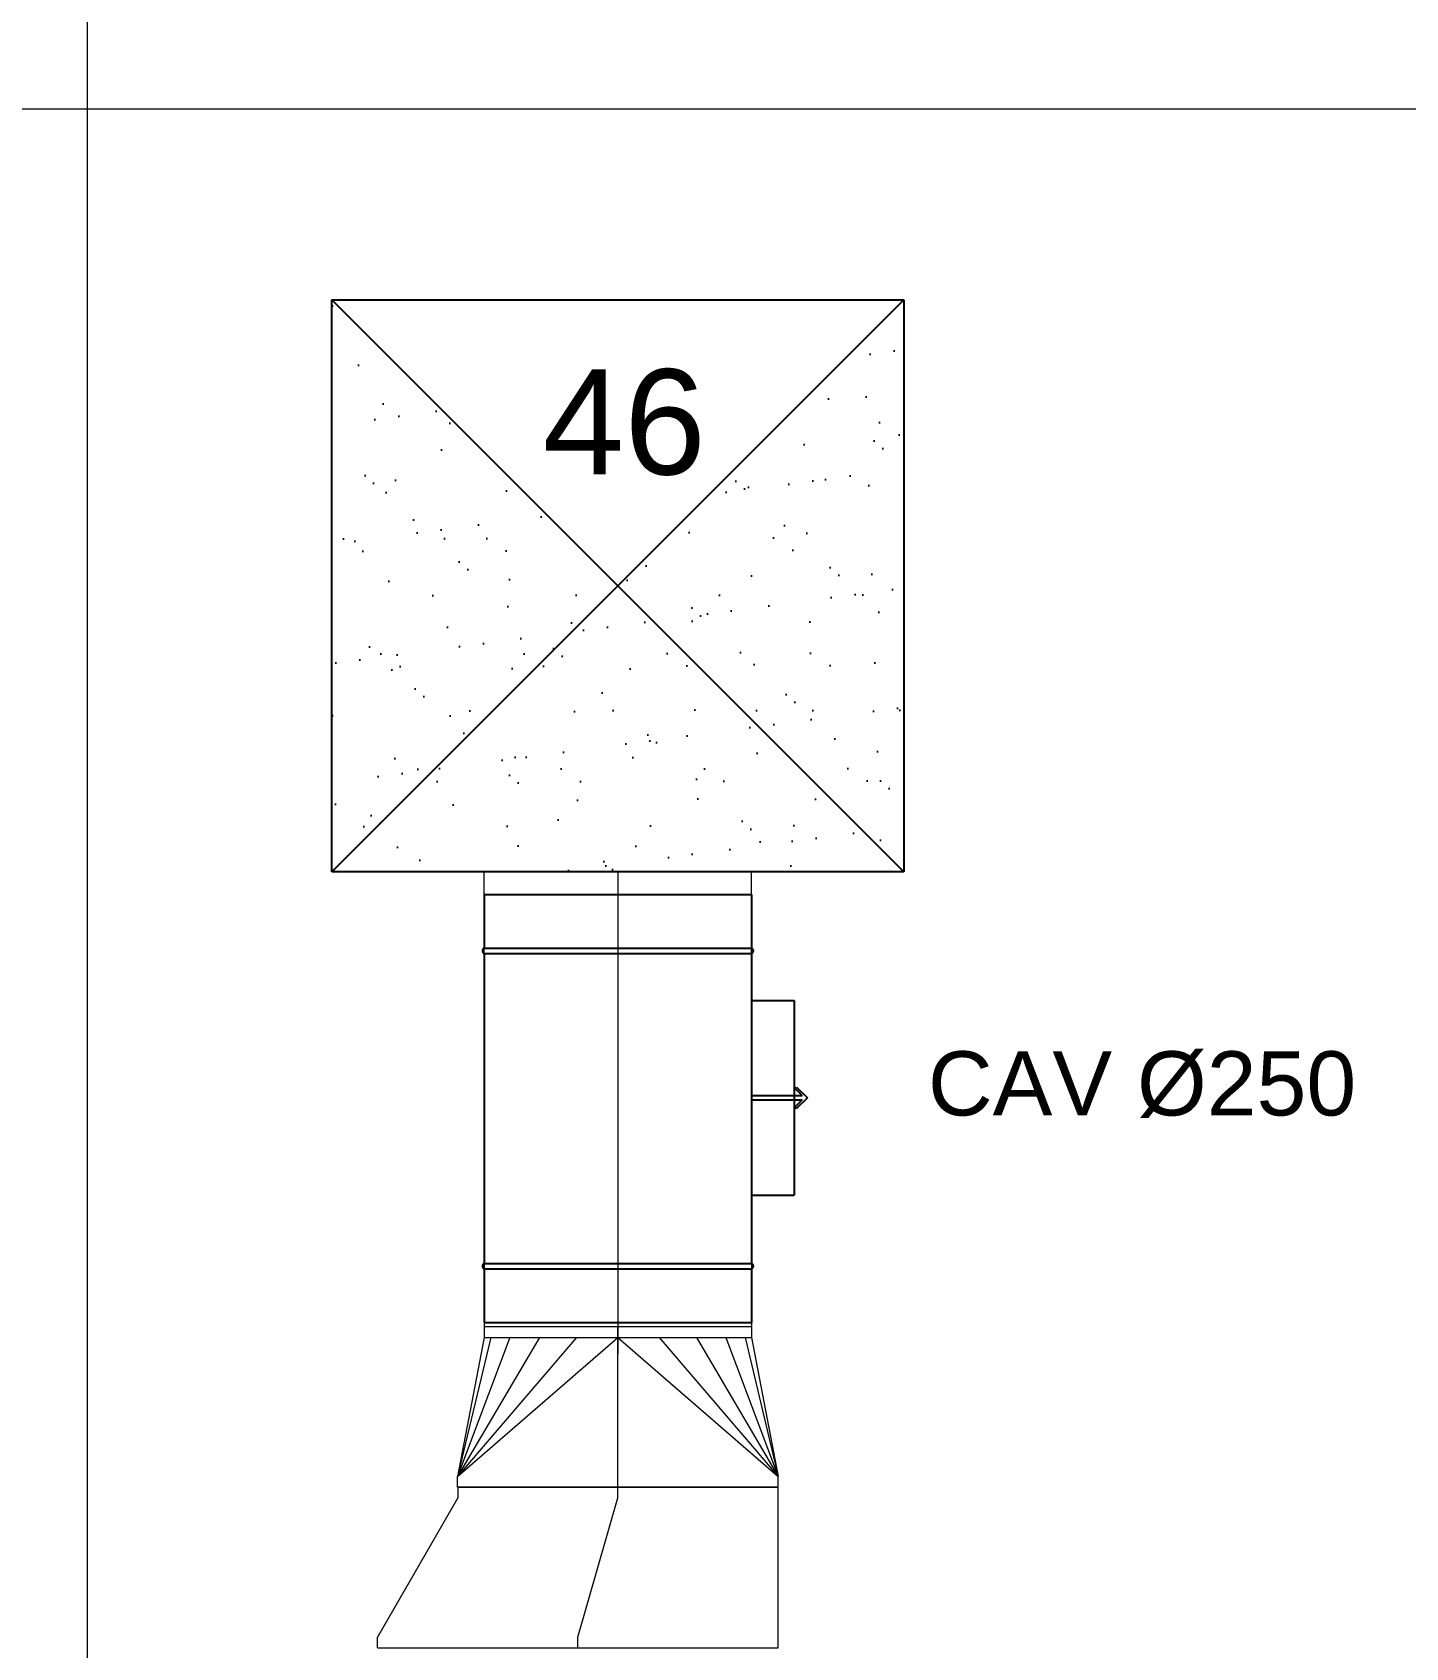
# Model space of a CAD drawing. Extents: x -57174 to 10055, y -18330 to 89882.
# Drawn here: x -36059 to -34774, y 68128 to 69639 of the extents above; entities that cross this region are included whole.
import ezdxf
from ezdxf.enums import TextEntityAlignment as Align

# ---------------------------------------------------------------- set-up
doc = ezdxf.new("R2010")
doc.units = 0
doc.header["$LTSCALE"] = 50
doc.header["$MEASUREMENT"] = 0
doc.layers.get('0').update_dxf_attribs({"color": 8, "linetype": 'CONTINUOUS'})
for name, color, linetype in [('CAV', 150, 'CONTINUOUS'), ('DIFF SUPPLY', 1, 'CONTINUOUS'), ('duct return', 4, 'CONTINUOUS'), ('duct size', 7, 'CONTINUOUS'), ('SUPPLY', 6, 'CONTINUOUS')]:
    doc.layers.add(name, color=color, linetype=linetype)
doc.styles.add('ARIAL', font='arial.ttf')
doc.styles.add('STYLE1', font='arial.ttf')

# ---------------------------------------------------------------- blocks, each defined once
blk = doc.blocks.new('12')
h = blk.add_hatch()
h.set_pattern_fill('AR-SAND', color=256, scale=43.045977, style=0)
h.set_pattern_definition([(37.5, (34246.76, 4040.09), (-2.71161, 82.942012), [0, -65.429885, 0, -73.17816, 0, -69.949713]), (7.5, (34246.76, 4040.09), (76.18177, 121.482035), [0, -35.2977, 0, -58.972988, 0, -22.599138]), (327.5, (34193.81, 4040.09), (134.05128, 0.2436), [0, -21.52299, 0, -77.48276, 0, -101.158046]), (317.5, (34193.81, 4040.09), (129.40166, 37.7804), [0, -10.761494, 0, -50.794253, 0, -58.11207])])
h.paths.add_polyline_path([(-36234.1, 134727.4), (-35966.6, 134994.9), (-36234.1, 135262.4)])
h.paths.add_polyline_path([(-35966.6, 134994.9), (-36234.1, 134727.4), (-35699.1, 134727.4)])
h.paths.add_polyline_path([(-35699.1, 135262.4), (-35966.6, 134994.9), (-35699.1, 134727.4)])
for p, q in [((-36234.1, 135262.4), (-35699.1, 135262.4)), ((-36234.1, 134727.4), (-36234.1, 135262.4)), ((-35699.1, 135262.4), (-36234.1, 134727.4)), ((-36234.1, 135262.4), (-35699.1, 134727.4)), ((-35699.1, 135262.4), (-35699.1, 134727.4)), ((-35699.1, 134727.4), (-36234.1, 134727.4))]:
    blk.add_line(p, q)
at = {"style": 'STYLE1'}
blk.add_text('46', height=98.39, dxfattribs=at).set_placement((-35960.6, 135099, 0), align=Align.CENTER)
blk = doc.blocks.new('CAV 250 DIA')
for p, q in [((0, 400), (0, 350)), ((0, 400), (250, 400)), ((250, 400), (250, 350)), ((0, 350), (250, 350)), ((0, 345), (0, 55)), ((0, 345), (250, 345)), ((250, 345), (250, 55)), ((250, 301.1), (290, 301.1)), ((290, 301.1), (290, 119.1)), ((250, 212.1), (297.4, 212.1)), ((290.8, 218.7), (292.2, 220.1)), ((290.8, 218.7), (297.4, 212.1)), ((292.2, 220.1), (302.2, 210.1)), ((250, 208.1), (297.4, 208.1)), ((297.4, 208.1), (290.8, 201.6)), ((290.8, 201.6), (292.2, 200.1)), ((302.2, 210.1), (292.2, 200.1)), ((250, 119.1), (290, 119.1)), ((0, 55), (250, 55)), ((0, 50), (0, 0)), ((0, 50), (250, 50)), ((0, 50), (250, 50)), ((250, 50), (250, 0)), ((0, 0), (250, 0))]:
    blk.add_line(p, q)
for centre, start, end in [((0.9, 347.5), 109.4366, 250.5634), ((249.1, 347.5), 289.4366, 70.5634), ((0.9, 52.5), 109.4366, 250.5634), ((249.1, 52.5), 289.4366, 70.5634)]:
    blk.add_arc(centre, 2.65, start, end)

msp = doc.modelspace()

# ---------------------------------------------------------------- linework, layer by layer
at = {"layer": 'duct return', "lineweight": 0}
msp.add_line((-36007.5, 70361.9), (-36007.5, 66647.4), dxfattribs=at)
at = {"layer": 'SUPPLY', "lineweight": 0}
for p, q in [((-32292.3, 69566.7, 3350), (-42420.6, 69566.7, 3350)), ((-35636.5, 68853.4), (-35636.1, 68418.1)), ((-35511.1, 68853.5), (-35511.1, 68403)), ((-35386.5, 68853.6), (-35386.1, 68418.1)), ((-35386.1, 68428.1), (-35636.1, 68428.1)), ((-35511.1, 68278.1), (-35511.1, 68428.1)), ((-35661.1, 68288.1), (-35511.1, 68418.1)), ((-35549.7, 68418.1), (-35661.1, 68288.1)), ((-35584.6, 68418.1), (-35661.1, 68288.1)), ((-35612.2, 68418.1), (-35661.1, 68288.1)), ((-35630, 68418.1), (-35661.1, 68288.1)), ((-35636.1, 68418.1), (-35661.1, 68288.1)), ((-35636.1, 68418.1), (-35386.1, 68418.1)), ((-35511.1, 68418.1), (-35361.1, 68288.1)), ((-35472.5, 68418.1), (-35361.1, 68288.1)), ((-35437.6, 68418.1), (-35361.1, 68288.1)), ((-35410, 68418.1), (-35361.1, 68288.1)), ((-35392.2, 68418.1), (-35361.1, 68288.1)), ((-35386.1, 68418.1), (-35361.1, 68288.1)), ((-35661.1, 68278.1), (-35661.1, 68288.1)), ((-35661.1, 68278.1), (-35361.1, 68278.1)), ((-35361.1, 68278.1), (-35361.1, 68288.1))]:
    msp.add_line(p, q, dxfattribs=at)
at = {"layer": 'SUPPLY', "lineweight": 0, "elevation": 3587.2, "flags": 128}
for points in [[(-35361.3, 68278.1), (-35661, 68278.1)], [(-35661, 68278.1), (-35661, 68268.1)], [(-35361.3, 68128.1), (-35361.3, 68278.1)], [(-35661, 68268.1), (-35736, 68138.1)], [(-35736, 68128.1), (-35736, 68138.1)], [(-35736, 68128.1), (-35361.3, 68128.1)]]:
    msp.add_lwpolyline(points, dxfattribs=at)
at = {"layer": 'SUPPLY', "lineweight": 0, "elevation": 3500}
msp.add_lwpolyline([(-35548.6, 68128.1), (-35548.6, 68138.1), (-35511.1, 68268.1), (-35511.1, 68278.1)], dxfattribs=at)

# ---------------------------------------------------------------- block references
at = {"layer": 'CAV'}
msp.add_blockref('CAV 250 DIA', (-35636.1, 68432.3, 3375), dxfattribs=at)
at = {"layer": 'DIFF SUPPLY', "lineweight": 0}
msp.add_blockref('12', (455.4, -65873.8, 3003.8), dxfattribs=at)

# ---------------------------------------------------------------- texts
at = {"layer": 'duct size', "lineweight": 0, "insert": (-35221.1, 68685.8), "char_height": 60, "width": 1102.594, "attachment_point": 1, "style": 'ARIAL'}
msp.add_mtext('{\\fArial|b0|i0|c0|p34;CAV %%C250}', dxfattribs=at)

doc.saveas('drawing.dxf')
